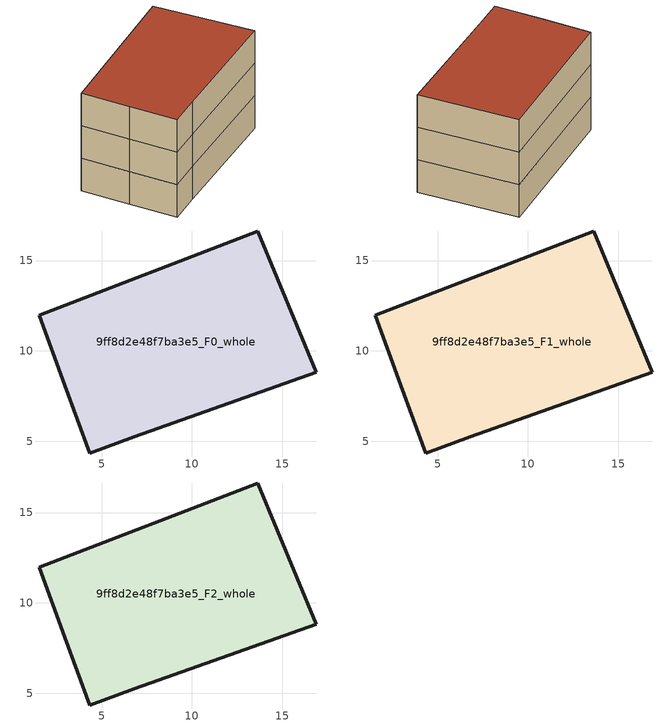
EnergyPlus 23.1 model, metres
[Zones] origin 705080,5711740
9ff8d2e48f7ba3e5_F0_whole
 floor ground (EU_floor_Construction): 13.63,16.64 16.89,8.83 6.81,5.24 4.33,4.34 2.95,8.1 1.53,11.98 z0
 wall outside (EU_wall_Construction): 13.63,16.64 1.53,11.98 2.95,8.1 4.33,4.34 6.81,5.24 16.89,8.83 13.63,16.64 z0:3
9ff8d2e48f7ba3e5_F1_whole
 floor to 9ff8d2e48f7ba3e5_F0_whole (EU_floor_Construction): 13.63,16.64 16.89,8.83 6.81,5.24 4.33,4.34 2.95,8.1 1.53,11.98 z3
 wall outside (EU_wall_Construction): 13.63,16.64 1.53,11.98 2.95,8.1 4.33,4.34 6.81,5.24 16.89,8.83 13.63,16.64 z3:6
9ff8d2e48f7ba3e5_F2_whole
 floor to 9ff8d2e48f7ba3e5_F1_whole (EU_floor_Construction): 13.63,16.64 16.89,8.83 6.81,5.24 4.33,4.34 2.95,8.1 1.53,11.98 z6
 wall outside (EU_wall_Construction): 13.63,16.64 1.53,11.98 2.95,8.1 4.33,4.34 6.81,5.24 16.89,8.83 13.63,16.64 z6:9
 roof outside (EU_roof_Construction): 16.89,8.83 13.63,16.64 1.53,11.98 2.95,8.1 4.33,4.34 6.81,5.24 z9
[Building]
EU S2 Campaign: North Axis=0; Terrain=City; Solar Distribution=FullExterior
[Site:Location]
London: Latitude=51.5; Longitude=-0.5; Time Zone=0; Elevation=25
[SizingPeriod:WeatherFileDays]
AnnualSizingPeriod: Begin Month=1; Begin Day of Month=1; End Month=12; End Day of Month=31; Day of Week for Start Day=Monday; Use Weather File Daylight Saving Period=No; Use Weather File Rain and Snow Indicators=No
[MATERIAL]
EU_InternalMass_Material: Roughness=MediumRough; Thickness=0.1; Conductivity=1; Density=1800; Specific Heat=900; Thermal Absorptance=0.9; Solar Absorptance=0.7; Visible Absorptance=0.7
[MATERIAL:NOMASS] Roughness=MediumRough; Thermal Absorptance=0.9; Solar Absorptance=0.7; Visible Absorptance=0.7
Name | Thermal Resistance
EU_wall_NoMass | 1.04674
EU_roof_NoMass | 4.32442
EU_floor_NoMass | 2.04616
[CONSTRUCTION]
EU_wall_Construction: EU_wall_NoMass
EU_roof_Construction: EU_roof_NoMass
EU_floor_Construction: EU_floor_NoMass
EU_InternalMass_Construction: EU_InternalMass_Material
[ZONE] Type=1; Multiplier=1; Ceiling Height=autocalculate; Floor Area=autocalculate; Part of Total Floor Area=Yes
Name | Volume
9ff8d2e48f7ba3e5_F0_whole | 327.227
9ff8d2e48f7ba3e5_F1_whole; 9ff8d2e48f7ba3e5_F2_whole | 327.226
[INTERNALMASS] Construction=EU_InternalMass_Construction; Surface Area=109.075
Name | Zone or ZoneList
9ff8d2e48f7ba3e5_F0_whole_EU_InternalMass | 9ff8d2e48f7ba3e5_F0_whole
9ff8d2e48f7ba3e5_F1_whole_EU_InternalMass | 9ff8d2e48f7ba3e5_F1_whole
9ff8d2e48f7ba3e5_F2_whole_EU_InternalMass | 9ff8d2e48f7ba3e5_F2_whole
[OTHEREQUIPMENT] Fuel Type=Electricity; Design Level Calculation Method=Watts/Area; Power per Zone Floor Area=1; Fraction Latent=0; Fraction Radiant=0; Fraction Lost=0; Carbon Dioxide Generation Rate=0; EndUse Subcategory=EU_Step8_InternalGains
Name | Zone or ZoneList or Space or SpaceList | Schedule
EU_Step8_InternalGain_9ff8d2e48f7ba3e5_F0_whole_f000 | 9ff8d2e48f7ba3e5_F0_whole | EU_Step8_GainSchedule_9ff8d2e48f7ba3e5_F0_whole_f000
EU_Step8_InternalGain_9ff8d2e48f7ba3e5_F1_whole_f000 | 9ff8d2e48f7ba3e5_F1_whole | EU_Step8_GainSchedule_9ff8d2e48f7ba3e5_F1_whole_f000
EU_Step8_InternalGain_9ff8d2e48f7ba3e5_F2_whole_f000 | 9ff8d2e48f7ba3e5_F2_whole | EU_Step8_GainSchedule_9ff8d2e48f7ba3e5_F2_whole_f000
[ZONEVENTILATION:DESIGNFLOWRATE] Schedule=EU_AlwaysOn; Design Flow Rate Calculation Method=AirChanges/Hour; Air Changes per Hour=0.488719; Ventilation Type=Natural; Fan Pressure Rise=0; Fan Total Efficiency=1; Constant Term Coefficient=1; Temperature Term Coefficient=0; Velocity Term Coefficient=0; Velocity Squared Term Coefficient=0; Minimum Indoor Temperature=-100; Maximum Indoor Temperature=100; Delta Temperature=-100; Minimum Outdoor Temperature=-100; Maximum Outdoor Temperature=100; Maximum Wind Speed=40
Name | Zone or ZoneList or Space or SpaceList
EU_ConstantAir_9ff8d2e48f7ba3e5_F0_whole | 9ff8d2e48f7ba3e5_F0_whole
EU_ConstantAir_9ff8d2e48f7ba3e5_F1_whole | 9ff8d2e48f7ba3e5_F1_whole
EU_ConstantAir_9ff8d2e48f7ba3e5_F2_whole | 9ff8d2e48f7ba3e5_F2_whole
[HVACTEMPLATE:THERMOSTAT] Constant Heating Setpoint=20; Constant Cooling Setpoint=50
EU_HeatOnly_9ff8d2e48f7ba3e5_F0_whole; EU_HeatOnly_9ff8d2e48f7ba3e5_F1_whole; EU_HeatOnly_9ff8d2e48f7ba3e5_F2_whole
[HVACTEMPLATE:ZONE:IDEALLOADSAIRSYSTEM] System Availability Schedule=EU_AlwaysOn; Maximum Heating Supply Air Temperature=50; Minimum Cooling Supply Air Temperature=13; Maximum Heating Supply Air Humidity Ratio=0.0156; Minimum Cooling Supply Air Humidity Ratio=0.0077; Heating Limit=NoLimit; Cooling Limit=NoLimit; Heating Availability Schedule=EU_AlwaysOn; Cooling Availability Schedule=EU_CoolingOff; Dehumidification Control Type=ConstantSensibleHeatRatio; Cooling Sensible Heat Ratio=0.7; Dehumidification Setpoint=60; Humidification Control Type=None; Humidification Setpoint=30; Outdoor Air Method=None; Outdoor Air Flow Rate per Person=0.00944; Outdoor Air Flow Rate per Zone Floor Area=0; Outdoor Air Flow Rate per Zone=0; Demand Controlled Ventilation Type=None; Outdoor Air Economizer Type=NoEconomizer; Heat Recovery Type=None; Sensible Heat Recovery Effectiveness=0.7; Latent Heat Recovery Effectiveness=0.65
Name | Template Thermostat
9ff8d2e48f7ba3e5_F0_whole | EU_HeatOnly_9ff8d2e48f7ba3e5_F0_whole
9ff8d2e48f7ba3e5_F1_whole | EU_HeatOnly_9ff8d2e48f7ba3e5_F1_whole
9ff8d2e48f7ba3e5_F2_whole | EU_HeatOnly_9ff8d2e48f7ba3e5_F2_whole
[SIZING:ZONE] Zone Cooling Design Supply Air Temperature Input Method=SupplyAirTemperature; Zone Cooling Design Supply Air Temperature=13; Zone Heating Design Supply Air Temperature Input Method=SupplyAirTemperature; Zone Heating Design Supply Air Temperature=50; Zone Cooling Design Supply Air Humidity Ratio=0.008; Zone Heating Design Supply Air Humidity Ratio=0.008; Cooling Design Air Flow Method=DesignDay; Cooling Design Air Flow Rate=0; Cooling Minimum Air Flow per Zone Floor Area=0.000762; Cooling Minimum Air Flow=0; Cooling Minimum Air Flow Fraction=0.2; Heating Design Air Flow Method=DesignDay; Heating Design Air Flow Rate=0; Heating Maximum Air Flow per Zone Floor Area=0.002032; Heating Maximum Air Flow=0.141576; Heating Maximum Air Flow Fraction=0.3; Account for Dedicated Outdoor Air System=No; Dedicated Outdoor Air System Control Strategy=NeutralSupplyAir; Dedicated Outdoor Air Low Setpoint Temperature for Design=autosize; Dedicated Outdoor Air High Setpoint Temperature for Design=autosize; Zone Load Sizing Method=Sensible Load Only No Latent Load; Zone Latent Cooling Design Supply Air Humidity Ratio Input Method=HumidityRatioDifference; Zone Cooling Design Supply Air Humidity Ratio Difference=0.005; Zone Latent Heating Design Supply Air Humidity Ratio Input Method=HumidityRatioDifference; Zone Humidification Design Supply Air Humidity Ratio Difference=0.005
9ff8d2e48f7ba3e5_F0_whole; 9ff8d2e48f7ba3e5_F1_whole; 9ff8d2e48f7ba3e5_F2_whole
[SCHEDULE:CONSTANT]
Name | Hourly Value
EU_AlwaysOn | 1
EU_CoolingOff | 0
[SCHEDULE:FILE] Column Number=1; Rows to Skip at Top=0; Number of Hours of Data=8760; Column Separator=Comma; Interpolate to Timestep=No; Minutes per Item=60; Adjust Schedule for Daylight Savings=Yes
Name | File
EU_Step8_GainSchedule_9ff8d2e48f7ba3e5_F0_whole_f000 | C:\Users\o_iseri\Desktop\OpenUBEM\openubem\outputs\eu_evidence\EU-11\GB-LDN-STDUNSTANS\idfs\9ff8d2e48f7ba3e5\9ff8d2e48f7ba3e5_F0_whole_f000_gain.csv
EU_Step8_GainSchedule_9ff8d2e48f7ba3e5_F1_whole_f000 | C:\Users\o_iseri\Desktop\OpenUBEM\openubem\outputs\eu_evidence\EU-11\GB-LDN-STDUNSTANS\idfs\9ff8d2e48f7ba3e5\9ff8d2e48f7ba3e5_F1_whole_f000_gain.csv
EU_Step8_GainSchedule_9ff8d2e48f7ba3e5_F2_whole_f000 | C:\Users\o_iseri\Desktop\OpenUBEM\openubem\outputs\eu_evidence\EU-11\GB-LDN-STDUNSTANS\idfs\9ff8d2e48f7ba3e5\9ff8d2e48f7ba3e5_F2_whole_f000_gain.csv
